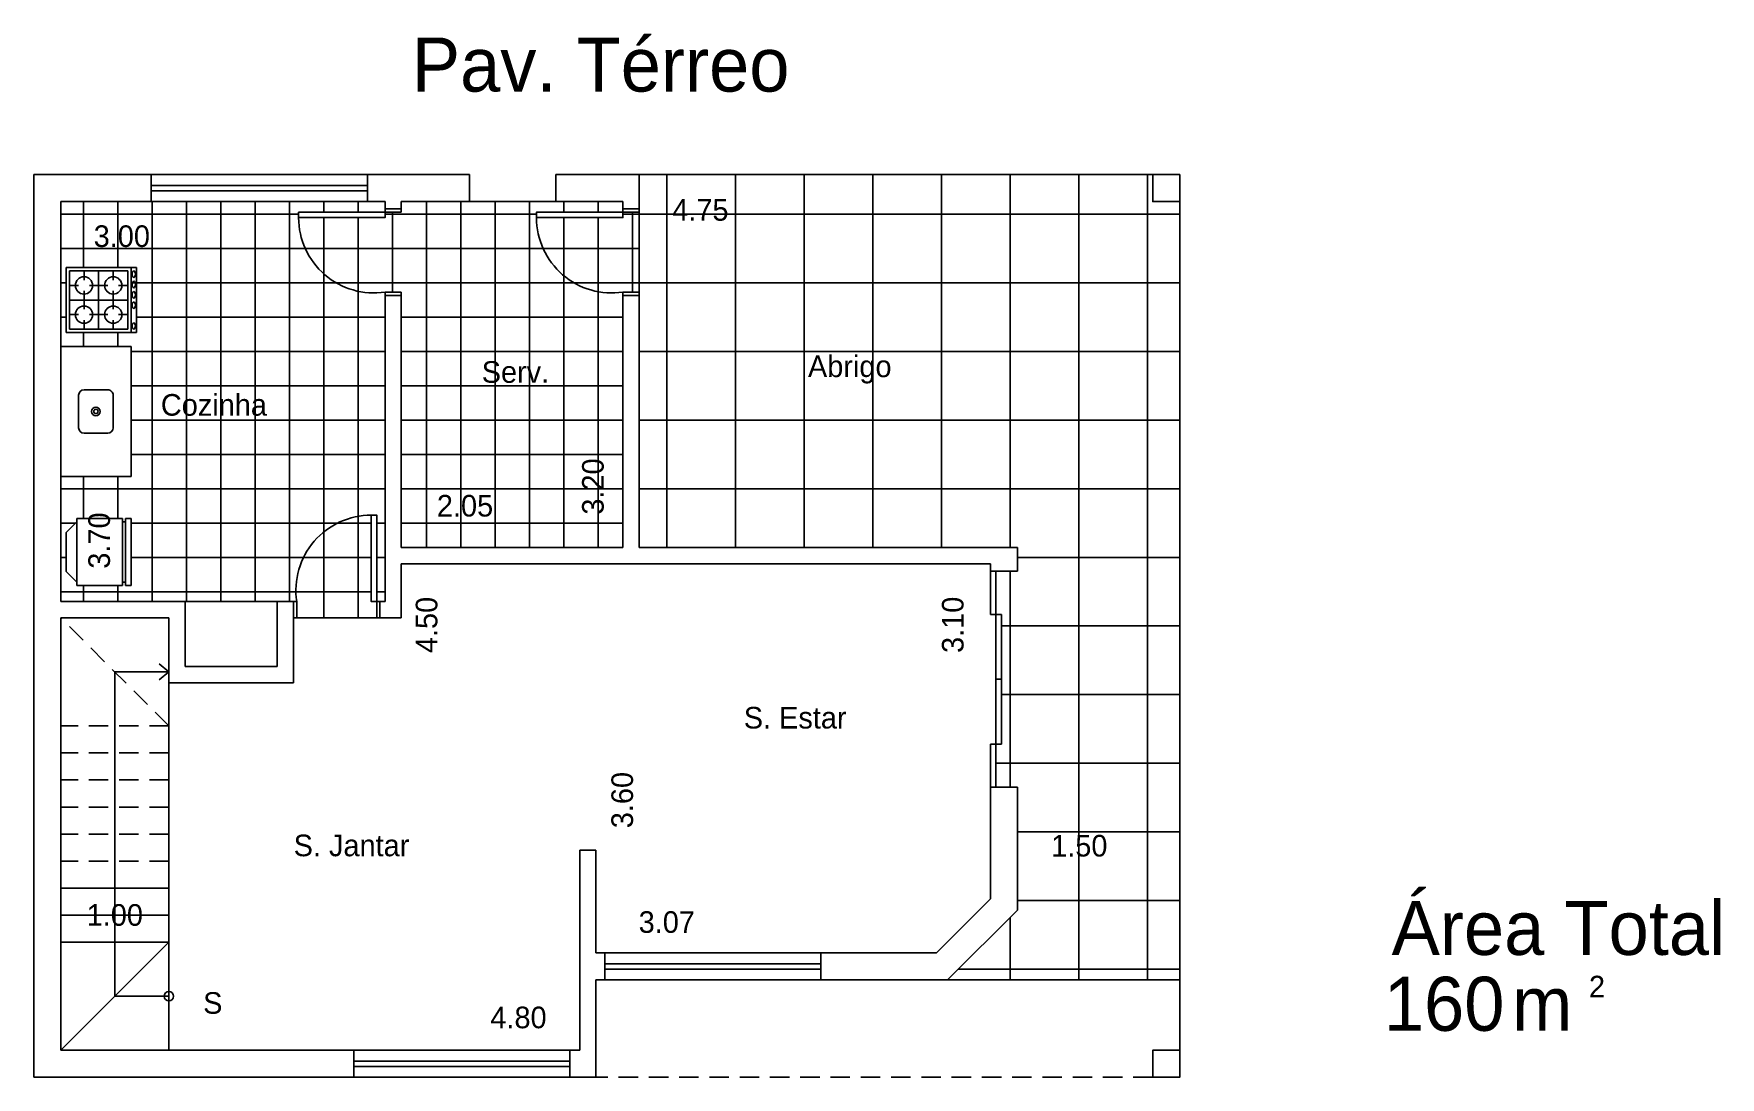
# Model space of a CAD drawing. Extents: x 0 to 15.6, y 0 to 21.8.
# Drawn here: x 0 to 15.6, y 0 to 9.65 of the extents above; entities that cross this region are included whole.
import ezdxf

# ---------------------------------------------------------------- set-up
doc = ezdxf.new("R2010")
doc.units = 0
doc.linetypes.add('ACAD_ISO02W100', pattern=[15, 12, -3])
doc.layers.get('0').update_dxf_attribs({"linetype": 'CONTINUOUS'})
doc.layers.get('DEFPOINTS').update_dxf_attribs({"linetype": 'CONTINUOUS'})
for name, color, linetype in [('BLOCO', 5, 'CONTINUOUS'), ('BLOCOS', 5, 'CONTINUOUS'), ('HACHURA', 1, 'CONTINUOUS'), ('PAREDE', 7, 'CONTINUOUS'), ('PONTILHADO', 8, 'ACAD_ISO02W100')]:
    doc.layers.add(name, color=color, linetype=linetype)
doc.styles.add('PADRÃO', font='', dxfattribs={"height": 0.2})
doc.styles.get('PADRÃO').set_extended_font_data('AvantGarde Bk BT')
doc.dimstyles.new('PADRÃOS', dxfattribs={"dimtxt": 0.15, "dimasz": 0.1, "dimexe": 1.25, "dimexo": 0.625, "dimgap": 0.1, "dimtad": 0, "dimjust": 1, "dimzin": 1, "dimdsep": 46, "dimtxsty": 'PADRÃO', "dimcen": 2.5, "dimse1": 1, "dimse2": 1, "dimsd1": 1, "dimsd2": 1, "dimclrt": 1, "dimadec": 0, "dimazin": 0, "dimtfac": 1, "dimtdec": 4, "dimtmove": 0, "dimatfit": 3, "dimfxl": 1, "dimtolj": 1, "dimtzin": 0, "dimarcsym": 0})
pattern_1 = [(0, (-139.5582678054555, -150.7658634958878), (0, 0.3175), []), (90, (-139.5582678054555, -150.7658634958878), (-0.3175, 1.944062586693024e-17), [])]

# ---------------------------------------------------------------- blocks, each defined once
blk = doc.blocks.new('J2')
at = {"layer": 'BLOCO'}
for p, q in [((0, 0.25), (0, 0)), ((2, 0.25), (0, 0.25)), ((2, 0), (2, 0.25)), ((2, 0.1500000000000057), (0, 0.1500000000000057)), ((0, 0.09999999999999432), (2, 0.09999999999999432)), ((0, 0), (2, 0))]:
    blk.add_line(p, q, dxfattribs=at)
blk = doc.blocks.new('P80D15')
at = {"layer": 'BLOCO', "ltscale": 0.015}
for p, q in [((0, 0.1500000000000057), (0, 0)), ((0, 0.1500000000000341), (0.03000000000000114, 0.1500000000000341)), ((0, 2.842170943040401e-14), (0.03000000000000114, 0)), ((0.03000000000000114, 0.1500000000000057), (0.03000000000000114, 0)), ((0.7700000000000102, 0.1500000000000057), (0.7700000000000102, 0)), ((0.7700000000000102, 0.1500000000000057), (0.8000000000000114, 0.1500000000000057)), ((0.7699999999999818, 0), (0.8000000000000114, 0)), ((0.8000000000000114, 0.1500000000000057), (0.8000000000000114, 0))]:
    blk.add_line(p, q, dxfattribs=at)
at = {"layer": 'BLOCO'}
blk.add_lwpolyline([(0.7700000000000102, 0.1500000000000057), (0.7199999999999989, 0.1500000000000057), (0.7199999999999989, 0.950000000000017), (0.7700000000000102, 0.950000000000017)], close=True, dxfattribs=at)
at = {"layer": 'BLOCO', "ltscale": 0.015}
blk.add_arc((0.7199999999999989, 0.2524375000000134), 0.6975625000000036, 89.99999999999959, 188.444460412286, dxfattribs=at)
blk = doc.blocks.new('*D21')
at = {"layer": 'DEFPOINTS', "color": 0, "linetype": 'ByBlock', "ltscale": 0.015}
for p in [(139.8082678054555, 158.8658634958878), (142.8082678054555, 158.8658634958878), (142.8082678054555, 158.5450317269573)]:
    blk.add_point(p, dxfattribs=at)
at = {"color": 1, "linetype": 'ByBlock', "ltscale": 0.015, "insert": (140.3729656076533, 158.5450317269573), "char_height": 0.2, "attachment_point": 5, "style": 'PADRÃO'}
blk.add_mtext('\\A1;3.00', dxfattribs=at)
blk = doc.blocks.new('*D22')
at = {"layer": 'DEFPOINTS', "color": 0, "linetype": 'ByBlock', "ltscale": 0.015}
for p in [(139.8082678054555, 158.8658634958878), (140.1647374205452, 158.8658634958878), (139.8082678054555, 155.1658634958878)]:
    blk.add_point(p, dxfattribs=at)
at = {"color": 1, "linetype": 'ByBlock', "ltscale": 0.015, "insert": (140.1647374205452, 155.7305612980856), "char_height": 0.2, "attachment_point": 5, "rotation": 90, "style": 'PADRÃO'}
blk.add_mtext('\\A1;3.70', dxfattribs=at)
blk = doc.blocks.new('*D23')
at = {"layer": 'DEFPOINTS', "color": 0, "linetype": 'ByBlock', "ltscale": 0.015}
for p in [(145.0082678054555, 156.0514454115235), (142.9582678054555, 155.6658634958878), (145.0082678054555, 155.6658634958878)]:
    blk.add_point(p, dxfattribs=at)
at = {"color": 1, "linetype": 'ByBlock', "ltscale": 0.015, "insert": (143.5474848384225, 156.0514454115235), "char_height": 0.2, "attachment_point": 5, "style": 'PADRÃO'}
blk.add_mtext('\\A1;2.05', dxfattribs=at)
blk = doc.blocks.new('*D24')
at = {"layer": 'DEFPOINTS', "color": 0, "linetype": 'ByBlock', "ltscale": 0.015}
for p in [(144.7316107917558, 158.8658634958878), (145.0082678054555, 158.8658634958878), (145.0082678054555, 155.6658634958878)]:
    blk.add_point(p, dxfattribs=at)
at = {"color": 1, "linetype": 'ByBlock', "ltscale": 0.015, "insert": (144.7316107917558, 156.2305612980856), "char_height": 0.2, "attachment_point": 5, "rotation": 90, "style": 'PADRÃO'}
blk.add_mtext('\\A1;3.20', dxfattribs=at)
blk = doc.blocks.new('*D25')
at = {"layer": 'DEFPOINTS', "color": 0, "linetype": 'ByBlock', "ltscale": 0.015}
for p in [(145.1582678054555, 159.1158634958878), (149.9082678054555, 159.1158634958878), (149.9082678054555, 158.7879922005478)]:
    blk.add_point(p, dxfattribs=at)
at = {"color": 1, "linetype": 'ByBlock', "ltscale": 0.015, "insert": (145.7245452779829, 158.7879922005478), "char_height": 0.2, "attachment_point": 5, "style": 'PADRÃO'}
blk.add_mtext('\\A1;4.75', dxfattribs=at)
blk = doc.blocks.new('*D26')
at = {"layer": 'DEFPOINTS', "color": 0, "linetype": 'ByBlock', "ltscale": 0.015}
for p in [(148.6582678054555, 153.447968472794), (150.1582678054555, 152.9063813459216), (150.1582678054555, 151.0158634958878)]:
    blk.add_point(p, dxfattribs=at)
at = {"color": 1, "linetype": 'ByBlock', "ltscale": 0.015, "insert": (149.229490332928, 152.9063813459216), "char_height": 0.2, "attachment_point": 5, "style": 'PADRÃO'}
blk.add_mtext('\\A1;1.50', dxfattribs=at)
blk = doc.blocks.new('*D27')
at = {"layer": 'DEFPOINTS', "color": 0, "linetype": 'ByBlock', "ltscale": 0.015}
for p in [(148.4082678054555, 155.5158634958877), (148.0601090622023, 152.4158634958877), (148.4082678054555, 152.4158634958877)]:
    blk.add_point(p, dxfattribs=at)
at = {"color": 1, "linetype": 'ByBlock', "ltscale": 0.015, "insert": (148.0601090622023, 154.9511656936899), "char_height": 0.2, "attachment_point": 5, "rotation": 90, "style": 'PADRÃO'}
blk.add_mtext('\\A1;3.10', dxfattribs=at)
blk = doc.blocks.new('*D28')
at = {"layer": 'DEFPOINTS', "color": 0, "linetype": 'ByBlock', "ltscale": 0.015}
for p in [(147.9082678054555, 152.2004010522712), (144.8395322520793, 151.9158634958878), (147.9082678054555, 151.9158634958877)]:
    blk.add_point(p, dxfattribs=at)
at = {"color": 1, "linetype": 'ByBlock', "ltscale": 0.015, "insert": (145.4139828015298, 152.2004010522712), "char_height": 0.2, "attachment_point": 5, "style": 'PADRÃO'}
blk.add_mtext('\\A1;3.07', dxfattribs=at)
blk = doc.blocks.new('*D29')
at = {"layer": 'DEFPOINTS', "color": 0, "linetype": 'ByBlock', "ltscale": 0.015}
for p in [(144.7582678054555, 155.5158634958878), (145.0027373017059, 155.5158634958878), (144.7582678054555, 151.9158634958878)]:
    blk.add_point(p, dxfattribs=at)
at = {"color": 1, "linetype": 'ByBlock', "ltscale": 0.015, "insert": (145.0027373017059, 153.3299695221118), "char_height": 0.2, "attachment_point": 5, "rotation": 90, "style": 'PADRÃO'}
blk.add_mtext('\\A1;3.60', dxfattribs=at)
blk = doc.blocks.new('*D30')
at = {"layer": 'DEFPOINTS', "color": 0, "linetype": 'ByBlock', "ltscale": 0.015}
for p in [(142.9582678054555, 155.5158634958878), (143.1930778576837, 151.0158634958878), (144.6082678054555, 151.0158634958878)]:
    blk.add_point(p, dxfattribs=at)
at = {"color": 1, "linetype": 'ByBlock', "ltscale": 0.015, "insert": (143.1930778576837, 154.9497233859977), "char_height": 0.2, "attachment_point": 5, "rotation": 90, "style": 'PADRÃO'}
blk.add_mtext('\\A1;4.50', dxfattribs=at)
blk = doc.blocks.new('*D31')
at = {"layer": 'DEFPOINTS', "color": 0, "linetype": 'ByBlock', "ltscale": 0.015}
for p in [(139.8082678054555, 151.3179257398878), (139.8082678054555, 151.0158634958878), (144.6082678054555, 151.0158634958878)]:
    blk.add_point(p, dxfattribs=at)
at = {"color": 1, "linetype": 'ByBlock', "ltscale": 0.015, "insert": (144.0421276955654, 151.3179257398878), "char_height": 0.2, "attachment_point": 5, "style": 'PADRÃO'}
blk.add_mtext('\\A1;4.80', dxfattribs=at)
blk = doc.blocks.new('*D32')
at = {"color": 0, "linetype": 'ByBlock', "ltscale": 0.015}
for p, q in [((139.8082678054555, 152.2658634958878), (139.937045277983, 152.2658634958878)), ((140.8082678054555, 152.2658634958878), (140.679490332928, 152.2658634958878))]:
    blk.add_line(p, q, dxfattribs=at)
at = {"layer": 'DEFPOINTS', "color": 0, "linetype": 'ByBlock', "ltscale": 0.015}
for p in [(139.8082678054555, 152.2658634958878), (139.8082678054555, 152.2658634958878), (140.8082678054555, 152.2658634958878)]:
    blk.add_point(p, dxfattribs=at)
at = {"color": 1, "linetype": 'ByBlock', "ltscale": 0.015, "insert": (140.3082678054555, 152.2658634958878), "char_height": 0.2, "attachment_point": 5, "style": 'PADRÃO'}
blk.add_mtext('\\A1;1.00', dxfattribs=at)
blk = doc.blocks.new('BOLA')
at = {"layer": 'PAREDE', "ltscale": 0.015}
blk.add_circle((0, 0), 0.04372254359887506, dxfattribs=at)
blk = doc.blocks.new('SETA')
at = {"layer": 'PAREDE', "ltscale": 0.015}
for q in [(-0.07329951123824685, -0.09103539160554419), (0.07329951123824685, -0.09103539160554419)]:
    blk.add_line((0, 0), q, dxfattribs=at)
blk = doc.blocks.new('COZINHA')
at = {"layer": 'HACHURA', "ltscale": 0.015, "style": 'PADRÃO'}
blk.add_text('Cozinha', height=0.2, dxfattribs=at).set_placement((-0.6582467478390299, -0.06847717339962855))
blk = doc.blocks.new('JANTAR')
at = {"layer": 'HACHURA', "ltscale": 0.015, "style": 'PADRÃO'}
blk.add_text('S. Jantar', height=0.2, dxfattribs=at).set_placement((-0.562251810807993, -0.02739128426412663))
blk = doc.blocks.new('ESTAR')
at = {"layer": 'HACHURA', "ltscale": 0.015, "style": 'PADRÃO'}
blk.add_text('S. Estar', height=0.2, dxfattribs=at).set_placement((-0.425116371214699, -0.06847717339962855))
blk = doc.blocks.new('FOGÃO4B')
at = {"layer": 'BLOCOS'}
for p, q in [((-0.2999999999999972, 0.700000000000017), (0.2999999999999972, 0.700000000000017)), ((-0.2999999999999972, 0.05000000000001137), (-0.2999999999999829, 0.700000000000017)), ((-0.2999999999999972, 0.6500000000000057), (0.2999999999999972, 0.6500000000000057)), ((0.2999999999999972, 0.700000000000017), (0.2999999999999972, 0.05000000000001137)), ((-0.2700000000000244, 0.620000000000033), (0.2700000000000102, 0.620000000000033)), ((-0.2699999999999818, 0.0800000000000125), (-0.2700000000000244, 0.620000000000033)), ((-0.2700000000000244, 0.4850000000000421), (-0.1850000000000023, 0.4850000000000421)), ((-0.1350000000000051, 0.5350000000000534), (-0.1350000000000193, 0.620000000000033)), ((-0.08500000000000796, 0.4850000000000421), (0.08500000000000796, 0.4850000000000421)), ((2.842170943040401e-14, 0.0800000000000125), (-1.4210854715202e-14, 0.620000000000033)), ((0.1350000000000051, 0.5350000000000534), (0.1349999999999909, 0.620000000000033)), ((0.1850000000000023, 0.4850000000000421), (0.2700000000000102, 0.4850000000000421)), ((0.2700000000000102, 0.620000000000033), (0.269999999999996, 0.07999999999995566)), ((-0.2700000000000244, 0.3500000000000512), (0.2700000000000102, 0.3500000000000512)), ((-0.1349999999999909, 0.2650000000000716), (-0.1350000000000051, 0.4350000000000307)), ((0.1350000000000051, 0.2650000000000716), (0.1350000000000051, 0.4350000000000307)), ((-0.2700000000000244, 0.2150000000000603), (-0.1850000000000023, 0.2150000000000603)), ((-0.1349999999999767, 0.0800000000000125), (-0.1349999999999767, 0.1650000000000489)), ((-0.08500000000000796, 0.2150000000000603), (0.08500000000000796, 0.2150000000000603)), ((0.1350000000000335, 0.0800000000000125), (0.1350000000000193, 0.1650000000000489)), ((0.1850000000000023, 0.2150000000000603), (0.2700000000000102, 0.2150000000000603)), ((0.2999999999999972, 0.05000000000001137), (-0.2999999999999972, 0.05000000000001137)), ((0.269999999999996, 0.07999999999995566), (-0.2699999999999818, 0.0800000000000125))]:
    blk.add_line(p, q, dxfattribs=at)
for centre in [(-0.1350000000000051, 0.4850000000000421), (0.1350000000000051, 0.4850000000000421), (-0.1350000000000051, 0.2150000000000603), (0.1350000000000051, 0.2150000000000603)]:
    blk.add_circle(centre, 0.08, dxfattribs=at)
for centre in [(-0.2399999999999949, 0.6750000000000114), (-0.1439999999999912, 0.6750000000000114), (-0.04800000000000182, 0.6750000000000114), (0.04800000000000182, 0.6750000000000114), (0.2400000000000091, 0.6750000000000114)]:
    blk.add_ellipse(centre, major_axis=(-0.03000000000000114, 0), ratio=0.499999999999981, dxfattribs=at)
blk = doc.blocks.new('PIA')
at = {"layer": 'BLOCOS'}
blk.add_lwpolyline([(-0.6000000000000085, 0), (0.5999999999999943, 0), (0.5999999999999943, 0.6500000000000057), (-0.6000000000000085, 0.6500000000000057)], close=True, dxfattribs=at)
blk.add_lwpolyline([(-0.1500000000000199, 0.1649999999999352), (0.1500000000000057, 0.1649999999999636, 0.414213562373095), (0.2000000000000028, 0.214999999999975), (0.2000000000000028, 0.4349999999999454, 0.414213562373095), (0.1500000000000057, 0.4849999999999568), (-0.1500000000000057, 0.4849999999999852, 0.4142135623731188), (-0.2000000000000028, 0.4349999999999739), (-0.2000000000000171, 0.2149999999999466, 0.4142135623730711)], format="xyb", close=True, dxfattribs=at)
for radius in [0.04, 0.02]:
    blk.add_circle((0, 0.3249999999999886), radius, dxfattribs=at)
blk = doc.blocks.new('GELAD')
at = {"layer": 'BLOCOS'}
for p, q in [((0.3100000000000023, 0.6499999999999773), (-0.3100000000000023, 0.6499999999999773)), ((-0.3100000000000023, 0.6499999999999773), (-0.3100000000000023, 0.5999999999999659)), ((0.3100000000000165, 0.5999999999999659), (0.3100000000000023, 0.6499999999999773)), ((0.3100000000000023, 0.5999999999999659), (-0.3100000000000023, 0.5999999999999659)), ((0.3100000000000023, 0.5699999999999648), (-0.3100000000000023, 0.5699999999999648)), ((-0.3100000000000023, 0.5699999999999648), (-0.3100000000000023, 0.1499999999999773)), ((-0.2800000000000011, 0.5999999999999659), (-0.2799999999999869, 0.5699999999999932)), ((0.2800000000000153, 0.5699999999999932), (0.2800000000000011, 0.5999999999999659)), ((0.3100000000000023, 0.1499999999999773), (0.3100000000000165, 0.5699999999999648)), ((-0.3100000000000023, 0.1499999999999773), (0.3100000000000023, 0.1499999999999773)), ((-0.1800000000000068, 0.05000000000001137), (-0.2800000000000011, 0.1500000000000057)), ((-0.1800000000000068, 0.05000000000001137), (0.1800000000000068, 0.04999999999998295)), ((0.1800000000000068, 0.04999999999998295), (0.2800000000000011, 0.1499999999999773))]:
    blk.add_line(p, q, dxfattribs=at)
blk = doc.blocks.new('TÉRREO')
at = {"layer": 'HACHURA', "ltscale": 0.015, "style": 'PADRÃO'}
blk.add_text('Pav. Térreo', height=0.5, dxfattribs=at).set_placement((-1.919883222733915, -0.2465187923484109))
blk = doc.blocks.new('AREA')
at = {"layer": 'HACHURA', "ltscale": 0.1, "style": 'PADRÃO'}
for s, p in [('Área Total', (-2.498118662321986, 0.432649720527877)), ('m', (-1.383981738905476, -0.2692598737472736))]:
    blk.add_text(s, height=0.5, dxfattribs=at).set_placement(p)
at = {"layer": 'HACHURA', "ltscale": 0.015, "style": 'PADRÃO'}
blk.add_text('2', height=0.2, dxfattribs=at).set_placement((-0.6730096243244077, 0.03971876221811499))
blk.add_attdef('100', (-2.57025748884891, -0.2692836984217877), '', height=0.5, dxfattribs=at)

msp = doc.modelspace()

# ---------------------------------------------------------------- hatches: boundary and pattern name
at = {"layer": 'HACHURA', "ltscale": 0.015}
h = msp.add_hatch(dxfattribs=at)
h.set_pattern_fill('NET', color=256, scale=0.2, style=0)
h.set_pattern_definition([(0, (-139.5582678054555, -150.7658634958878), (0, 0.635), []), (90, (-139.5582678054555, -150.7658634958878), (-0.635, 3.888125173386048e-17), [])])
h.paths.add_polyline_path([(9.099999999999994, 4.68210497690626), (8.900000000000006, 4.68210497690626), (8.900000000000006, 4.282104976906254), (8.950000000000017, 4.282104976906254), (8.950000000000017, 3.082104976906266), (8.900000000000006, 3.082104976906265), (8.900000000000006, 2.68210497690626), (9.099999999999994, 2.68210497690626), (9.099999999999994, 1.5464466094067), (8.453553390593244, 0.899999999999949), (10.59999999999999, 0.8999999999999488), (10.59999999999997, 8.100000000000023), (10.34999999999997, 8.100000000000023), (10.34999999999997, 8.35000000000002), (5.599999999999966, 8.349999999999973), (5.599999999999937, 8.032612204885481), (5.599999999999994, 8.002612204885452), (5.599999999999994, 7.23261220488547), (5.599999999999967, 4.900000000000007), (9.099999999999994, 4.900000000000005)])
h.paths.add_polyline_path([(5.849999999999968, 8.174120462901808), (6.482554945054913, 8.174120462901808), (6.482554945054913, 7.870136946418292), (5.849999999999968, 7.870136946418292)], flags=24)
h.paths.add_polyline_path([(9.349999999999982, 2.294638729154681), (9.992445054945037, 2.294638729154681), (9.992445054945037, 1.986396970912923), (9.349999999999982, 1.986396970912923)], flags=24)
h.paths.add_polyline_path([(7.089616529953197, 6.352955323782584), (8.031649496986164, 6.352955323782584), (8.031649496986164, 6.741554224881485), (7.089616529953197, 6.741554224881485)], flags=24)
h = msp.add_hatch(dxfattribs=at)
h.set_pattern_fill('NET', color=256, scale=0.1, style=0)
h.set_pattern_definition(pattern_1)
h.paths.add_polyline_path([(3.25, 7.232612204885442), (3.249999999999972, 7.262612204885443, -0.4580704259902146), (2.449999999999989, 7.95261220488544), (2.449999999999989, 8.002612204885452), (3.25, 8.002612204885452), (3.25, 8.032612204885453), (3.25, 8.100000000000023), (3.086081495208987, 8.100000000000023), (1.086081495208987, 8.099999999999994), (0.25, 8.099999999999994), (0.25, 6.758792991816563), (0.9000000000000057, 6.758792991816534), (0.9000000000000057, 5.558792991816546), (0.25, 5.558792991816546), (0.2500000000000284, 4.400000000000034), (1.400000000000006, 4.400000000000006), (2.252211696829164, 4.400000000000006), (2.40221169682917, 4.400000000000006), (2.432211696829171, 4.400000000000034, -0.4580704259902146), (3.122211696829169, 5.200000000000017), (3.17221169682918, 5.200000000000017), (3.17221169682918, 4.400000000000006), (3.202211696829181, 4.400000000000006), (3.25, 4.400000000000006)])
h.paths.add_polyline_path([(0.8999999999999773, 5.169301793804863), (0.8999999999999773, 4.54930179380483), (0.8499999999999659, 4.549301793804801), (0.8499999999999659, 4.579301793804802), (0.8199999999999363, 4.579301793804802), (0.8199999999999648, 4.549301793804801), (0.4000000000000057, 4.549301793804858), (0.4000000000000341, 4.579301793804802), (0.2999999999999829, 4.679301793804825), (0.3000000000000114, 5.039301793804867), (0.3999999999999773, 5.139301793804805), (0.3999999999999773, 5.169301793804834), (0.8199999999999648, 5.169301793804834), (0.8199999999999363, 5.139301793804833), (0.8499999999999659, 5.139301793804862), (0.8499999999999659, 5.169301793804834)], flags=16)
h.paths.add_polyline_path([(0.9500000000000455, 6.889567006470372), (0.3000000000000114, 6.889567006470372), (0.3000000000000114, 7.489567006470452), (0.950000000000017, 7.489567006470395)], flags=16)
edge = h.paths.add_edge_path(flags=0)
edge.add_ellipse((0.9250000000000114, 6.949567006470403), major_axis=(5.510728592200906e-18, 0.03000000000000114), ratio=0.499999999999981, start_angle=0, end_angle=360)
edge = h.paths.add_edge_path(flags=0)
edge.add_ellipse((0.9250000000000114, 7.14156700647041), major_axis=(5.510728592200906e-18, 0.03000000000000114), ratio=0.499999999999981, start_angle=0, end_angle=360)
edge = h.paths.add_edge_path(flags=0)
edge.add_ellipse((0.9250000000000114, 7.237567006470414), major_axis=(5.510728592200906e-18, 0.03000000000000114), ratio=0.499999999999981, start_angle=0, end_angle=360)
edge = h.paths.add_edge_path(flags=0)
edge.add_ellipse((0.9250000000000114, 7.333567006470389), major_axis=(5.510728592200906e-18, 0.03000000000000114), ratio=0.499999999999981, start_angle=0, end_angle=360)
edge = h.paths.add_edge_path(flags=0)
edge.add_ellipse((0.9250000000000114, 7.429567006470393), major_axis=(5.510728592200906e-18, 0.03000000000000114), ratio=0.499999999999981, start_angle=0, end_angle=360)
h.paths.add_polyline_path([(5.449999999999989, 7.23261220488547), (5.44999999999996, 7.262612204885471, -0.4580704259902146), (4.649999999999977, 7.952612204885469), (4.649999999999977, 8.00261220488548), (5.450000000000017, 8.00261220488548), (5.449999999999989, 8.032612204885481), (5.449999999999989, 8.100000000000023), (4.829446634707949, 8.100000000000023), (4.029446634707938, 8.099999999999994), (3.400000000000006, 8.100000000000023), (3.400000000000006, 8.03261220488551), (3.399999999999977, 8.002612204885452), (3.25, 8.002612204885452), (3.249999999999972, 7.952612204885412), (2.449999999999989, 7.95261220488544, 0.458070425990229), (3.25, 7.262612204885443), (3.399999999999977, 7.262612204885443), (3.399999999999977, 7.232612204885442), (3.399999999999977, 4.900000000000006), (5.449999999999989, 4.900000000000006)])
h.paths.add_polyline_path([(5.599999999999994, 8.002612204885509), (5.450000000000017, 8.00261220488548), (5.44999999999996, 7.952612204885469), (4.649999999999977, 7.952612204885469, 0.458070425990229), (5.449999999999989, 7.262612204885471), (5.599999999999966, 7.262612204885471)])
h.paths.add_polyline_path([(0.4999999999999716, 7.933289110190429), (1.129395604395569, 7.933289110190429), (1.129395604395569, 7.625047351948666), (0.4999999999999716, 7.625047351948666)], flags=24)
h.paths.add_polyline_path([(0.4523487359687977, 4.649999999999977), (0.4523487359687977, 5.279395604395575), (0.760590494210561, 5.279395604395575), (0.760590494210561, 4.649999999999977)], flags=24)
h.paths.add_polyline_path([(1.132262607464099, 6.06370421514427), (2.250394475595954, 6.06370421514427), (2.250394475595954, 6.376066852506909), (1.132262607464099, 6.376066852506909)], flags=24)
h.paths.add_polyline_path([(3.650000000000006, 5.439702794756613), (4.328434065934061, 5.439702794756613), (4.328434065934061, 5.13146103651485), (3.650000000000006, 5.13146103651485)], flags=24)
h.paths.add_polyline_path([(5.019222107179388, 5.149999999999977), (5.019222107179388, 5.779395604395575), (5.327463865421151, 5.779395604395575), (5.327463865421151, 5.149999999999977)], flags=24)
h.paths.add_polyline_path([(4.099493125842599, 6.368121771266601), (4.785894224743714, 6.368121771266601), (4.785894224743714, 6.680072320717159), (4.099493125842599, 6.680072320717159)], flags=24)
h = msp.add_hatch(dxfattribs=at)
h.set_pattern_fill('NET', color=256, scale=0.1, style=0)
h.set_pattern_definition(pattern_1)
h.paths.add_polyline_path([(3.122211696829169, 5.200000000000017, 0.4580704259902405), (2.432211696829171, 4.399999999999973), (2.432211696829171, 4.25), (3.17221169682918, 4.25), (3.17221169682918, 4.400000000000006), (3.122211696829169, 4.400000000000006)])

# ---------------------------------------------------------------- linework, layer by layer
at = {"layer": 'BLOCO', "ltscale": 0.015}
for p, q in [((8.849999999999994, 4.68210497690626), (8.849999999999994, 4.282104976906254)), ((8.900000000000006, 4.68210497690626), (8.900000000000006, 2.68210497690626)), ((8.950000000000017, 4.282104976906254), (8.849999999999994, 4.282104976906254)), ((8.950000000000017, 4.282104976906254), (8.950000000000017, 3.082104976906265)), ((8.950000000000017, 3.68210497690626), (8.900000000000006, 3.68210497690626)), ((8.950000000000017, 3.082104976906265), (8.849999999999994, 3.082104976906265)), ((8.849999999999994, 3.082104976906265), (8.849999999999994, 2.68210497690626))]:
    msp.add_line(p, q, dxfattribs=at)
at = {"layer": 'BLOCOS', "ltscale": 0.015}
msp.add_line((1.400000000000006, 4.400000000000006), (2.252211696829164, 4.400000000000006), dxfattribs=at)
at = {"layer": 'HACHURA', "ltscale": 0.015}
for p, q in [((4.029446634707938, 8.099999999999994), (4.829446634707949, 8.099999999999994)), ((5.599999999999994, 8.002612204885452), (5.599999999999994, 7.23261220488547)), ((2.432211696829171, 4.25), (3.172211696829152, 4.25)), ((8.453553390593243, 0.8999999999999488), (10.59999999999999, 0.8999999999999488))]:
    msp.add_line(p, q, dxfattribs=at)
at = {"layer": 'PAREDE'}
for p, q in [((-5.684341886080801e-14, 8.349999999999937), (0, 0)), ((1.086081495208958, 8.349999999999937), (-5.684341886080801e-14, 8.349999999999937)), ((4.029446634707938, 8.349999999999966), (3.086081495208958, 8.349999999999966)), ((10.59999999999997, 8.350000000000023), (4.829446634707921, 8.349999999999966)), ((5.599999999999937, 8.032612204885481), (5.599999999999966, 8.349999999999994)), ((10.59999999999999, 0), (10.59999999999997, 8.350000000000023)), ((0.25, 8.099999999999994), (0.25, 4.400000000000006)), ((1.086081495208987, 8.099999999999994), (0.25, 8.099999999999994)), ((3.250000000000028, 8.100000000000023), (3.086081495208987, 8.100000000000023)), ((3.25, 8.099999999999994), (3.25, 8.032612204885481)), ((3.400000000000006, 8.099999999999994), (3.400000000000006, 8.03261220488551)), ((4.029446634707938, 8.100000000000023), (3.399999999999977, 8.099999999999994)), ((5.44999999999996, 8.100000000000023), (4.829446634707949, 8.100000000000023)), ((5.44999999999996, 8.032612204885481), (5.44999999999996, 8.100000000000023)), ((3.25, 7.232612204885442), (3.25, 4.400000000000006)), ((3.400000000000006, 7.23261220488547), (3.400000000000006, 4.900000000000034)), ((5.449999999999989, 4.900000000000006), (5.449999999999989, 7.23261220488547)), ((5.599999999999966, 4.900000000000006), (5.599999999999937, 7.232612204885442)), ((5.450000000000017, 4.900000000000006), (3.399999999999977, 4.900000000000006)), ((9.099999999999994, 4.900000000000006), (5.599999999999966, 4.900000000000006)), ((9.099999999999994, 4.68210497690626), (9.099999999999994, 4.900000000000006)), ((8.849999999999994, 4.749999999999972), (3.399999999999977, 4.75)), ((3.400000000000006, 4.750000000000028), (3.400000000000006, 4.25)), ((8.849999999999994, 4.68210497690626), (8.849999999999994, 4.749999999999972)), ((1.400000000000006, 4.400000000000006), (0.25, 4.400000000000006)), ((1.400000000000006, 4.400000000000006), (1.400000000000034, 3.80000000000004)), ((2.40221169682917, 4.400000000000006), (2.252211696829164, 4.400000000000006)), ((3.25, 4.400000000000006), (3.20221169682921, 4.400000000000006)), ((1.25, 4.25), (0.25, 4.25)), ((0.25, 4.25), (0.25, 0.25)), ((1.25, 4.25), (1.25, 0.25)), ((3.400000000000006, 4.25), (3.202211696829181, 4.25)), ((0.75, 3.75), (0.75, 0.75)), ((1.25, 3.75), (0.75, 3.75)), ((2.252211696829164, 3.800000000000011), (1.400000000000034, 3.80000000000004)), ((2.40221169682917, 3.650000000000006), (1.25, 3.650000000000006)), ((8.849999999999994, 1.649999999999977), (8.849999999999994, 2.68210497690626)), ((9.099999999999994, 1.546446609406701), (9.099999999999994, 2.682104976906231)), ((5.050000000000011, 2.102305233077686), (5.050000000000011, 0.25)), ((5.200000000000017, 2.102305233077686), (5.199999999999989, 1.150000000000006)), ((1.25, 1.75), (0.25, 1.75)), ((8.849999999999994, 1.649999999999977), (8.349999999999994, 1.149999999999977)), ((1.25, 1.5), (0.25, 1.5)), ((9.099999999999994, 1.546446609406701), (8.453553390593243, 0.8999999999999488)), ((1.25, 1.25), (0.25, 1.25)), ((5.281264446623766, 1.150000000000006), (5.199999999999989, 1.150000000000006)), ((8.349999999999994, 1.149999999999977), (7.281264446623766, 1.150000000000006)), ((5.199999999999989, 0.9000000000000057), (5.200000000000017, -2.842170943040401e-14)), ((5.281264446623766, 0.9000000000000057), (5.199999999999989, 0.9000000000000057)), ((8.453553390593243, 0.8999999999999488), (7.281264446623766, 0.8999999999999773)), ((1.25, 0.75), (0.75, 0.75)), ((0.25, 0.25), (2.959788917707328, 0.25)), ((4.959788917707328, 0.25), (5.050000000000011, 0.25)), ((0, 0), (2.959788917707328, 0)), ((4.959788917707328, 0), (5.199999999999989, 0)), ((10.34999999999997, 0), (10.59999999999999, 0))]:
    msp.add_line(p, q, dxfattribs=at)
at = {"layer": 'PAREDE', "ltscale": 0.015}
for p, q in [((1.086081495208987, 8.349999999999937), (1.086081495208987, 8.100000000000023)), ((3.086081495208987, 8.349999999999937), (3.086081495208987, 8.100000000000023)), ((4.029446634707938, 8.349999999999966), (4.029446634707938, 8.099999999999994)), ((4.829446634707949, 8.349999999999966), (4.829446634707949, 8.099999999999994)), ((3.25, 8.032612204885453), (3.400000000000006, 8.032612204885453)), ((5.449999999999989, 8.032612204885481), (5.599999999999994, 8.032612204885481)), ((3.25, 7.232612204885442), (3.400000000000006, 7.232612204885442)), ((5.449999999999989, 7.23261220488547), (5.599999999999994, 7.23261220488547)), ((8.849999999999994, 4.68210497690626), (9.099999999999994, 4.68210497690626)), ((2.252211696829164, 4.400000000000006), (2.252211696829164, 3.800000000000011)), ((2.40221169682917, 4.400000000000006), (2.40221169682917, 3.650000000000006)), ((2.40221169682917, 4.400000000000006), (2.40221169682917, 4.25)), ((3.202211696829181, 4.400000000000006), (3.202211696829181, 4.25)), ((8.849999999999994, 2.68210497690626), (9.099999999999994, 2.68210497690626)), ((5.050000000000011, 2.102305233077686), (5.200000000000017, 2.102305233077686)), ((1.25, 1.25), (0.25, 0.25)), ((5.281264446623766, 1.150000000000006), (5.281264446623766, 0.9000000000000057)), ((7.281264446623766, 1.150000000000006), (7.281264446623766, 0.9000000000000057)), ((2.959788917707328, 0.25), (2.959788917707328, 0)), ((4.959788917707328, 0.25), (4.959788917707328, 0))]:
    msp.add_line(p, q, dxfattribs=at)
at = {"layer": 'PAREDE'}
for points in [[(10.59999999999997, 8.350000000000023), (10.34999999999997, 8.350000000000023), (10.34999999999997, 8.100000000000023), (10.59999999999997, 8.100000000000023)], [(10.59999999999997, 0.25), (10.34999999999997, 0.25), (10.34999999999997, 0), (10.59999999999997, 0)]]:
    msp.add_lwpolyline(points, close=True, dxfattribs=at)
at = {"layer": 'PONTILHADO', "ltscale": 0.015}
for p, q in [((1.25, 3.25), (0.25, 4.25)), ((1.25, 3.25), (0.25, 3.25)), ((1.25, 3), (0.25, 3)), ((1.25, 2.75), (0.25, 2.75)), ((1.25, 2.5), (0.25, 2.5)), ((1.25, 2.25), (0.25, 2.25)), ((1.25, 2), (0.25, 2)), ((10.34999999999997, 0), (5.200000000000017, -2.842170943040401e-14))]:
    msp.add_line(p, q, dxfattribs=at)

# ---------------------------------------------------------------- block references
at = {"layer": 'BLOCOS', "ltscale": 0.015, "rotation": 270}
for name, p in [('FOGÃO4B', (0.25, 7.189567006470412)), ('PIA', (0.25, 6.15879299181654)), ('GELAD', (0.25, 4.859301793804832))]:
    msp.add_blockref(name, p, dxfattribs=at)
at = {"layer": 'HACHURA', "ltscale": 0.015}
for name, p in [('TÉRREO', (5.417303900741501, 9.364659255458292)), ('J2', (1.086081495208987, 8.099999999999994)), ('COZINHA', (1.834190673984438, 6.188500069862584)), ('P80D15', (2.40221169682917, 4.25)), ('ESTAR', (6.992476638681353, 3.294562327703062)), ('JANTAR', (2.966382121121057, 2.072016207068344)), ('J2', (5.281264446623766, 0.9000000000000057)), ('BOLA', (1.25, 0.75)), ('J2', (2.959788917707328, 0))]:
    msp.add_blockref(name, p, dxfattribs=at)
for name, p, rotation in [('P80D15', (3.400000000000006, 7.232612204885442), 90), ('P80D15', (5.599999999999994, 7.23261220488547), 90), ('SETA', (1.25, 3.75), 270)]:
    msp.add_blockref(name, p, dxfattribs=dict(at, rotation=rotation))
msp.add_blockref('AREA', (15.05817446509741, 0.6991176714567473), dxfattribs=at).add_auto_attribs({'100': '160'})

# ---------------------------------------------------------------- texts
at = {"layer": 'HACHURA', "ltscale": 0.015, "style": 'PADRÃO'}
for s, p in [('Serv.', (4.143517851117338, 6.424371771266607)), ('Abrigo', (7.161388507975175, 6.476787741365001)), ('S', (1.567107898100005, 0.5873612040028888))]:
    msp.add_text(s, height=0.2, dxfattribs=at).set_placement(p)

# ---------------------------------------------------------------- dimensions: what is measured, and where the dimension line sits
at = {"layer": 'HACHURA', "ltscale": 0.015}
for base, p1, p2, picture, middle in [((10.34999999999997, 8.022128704660048), (5.599999999999966, 8.349999999999994), (10.34999999999997, 8.349999999999994), '*D25', (6.16627747252744, 8.022128704660048)), ((3.250000000000028, 7.779168231069548), (0.25, 8.099999999999994), (3.250000000000028, 8.100000000000023), '*D21', (0.8146978021977986, 7.779168231069548)), ((10.59999999999997, 2.140517850033802), (9.099999999999994, 2.68210497690626), (10.59999999999997, 0.25), '*D26', (9.671222527472509, 2.140517850033802)), ((0.25, 1.5), (1.25, 1.5), (0.25, 1.5), '*D32', (0.75, 1.5)), ((8.349999999999994, 1.43453755638339), (5.281264446623766, 1.150000000000006), (8.349999999999994, 1.149999999999977), '*D28', (5.855714996074312, 1.43453755638339)), ((0.25, 0.552062243999984), (5.050000000000011, 0.25), (0.25, 0.25), '*D31', (4.483859890109898, 0.552062243999984))]:
    dim = msp.add_linear_dim(base=base, p1=p1, p2=p2, dimstyle='PADRÃOS', dxfattribs=at)
    dim.commit()
    dim.dimension.update_dxf_attribs({"geometry": picture, "text_midpoint": middle, "insert": (-139.5582678054555, -150.7658634958878)})
for base, p1, p2, picture, middle in [((0.6064696150896793, 8.099999999999994), (0.25, 4.400000000000006), (0.25, 8.099999999999994), '*D22', (0.6064696150896793, 4.964697802197804)), ((5.17334298630027, 8.100000000000023), (5.450000000000017, 4.900000000000006), (5.44999999999996, 8.100000000000023), '*D24', (5.17334298630027, 5.464697802197804)), ((3.634810052228204, 0.25), (3.400000000000006, 4.750000000000028), (5.050000000000011, 0.25), '*D30', (3.634810052228204, 4.183859890109915)), ((8.501841256746786, 1.649999999999977), (8.849999999999994, 4.749999999999972), (8.849999999999994, 1.649999999999977), '*D27', (8.501841256746786, 4.185302197802173))]:
    dim = msp.add_linear_dim(base=base, p1=p1, p2=p2, angle=90, dimstyle='PADRÃOS', dxfattribs=at)
    dim.commit()
    dim.dimension.update_dxf_attribs({"geometry": picture, "text_midpoint": middle, "insert": (-139.5582678054555, -150.7658634958878)})
dim = msp.add_linear_dim(base=(5.449999999999989, 5.285581915635731), p1=(3.400000000000006, 4.900000000000034), p2=(5.449999999999989, 4.900000000000034), dimstyle='PADRÃOS', dxfattribs=at)
dim.commit()
dim.dimension.update_dxf_attribs({"geometry": '*D23', "text_midpoint": (3.989217032967048, 5.285581915635731), "dimtype": 160, "insert": (-139.5582678054555, -150.7658634958878)})
dim = msp.add_linear_dim(base=(5.444469496250406, 4.75), p1=(5.199999999999989, 1.150000000000006), p2=(5.200000000000017, 4.75), angle=90, dimstyle='PADRÃOS', dxfattribs=at)
dim.commit()
dim.dimension.update_dxf_attribs({"geometry": '*D29', "text_midpoint": (5.444469496250406, 2.564106026224067), "dimtype": 160, "insert": (-139.5582678054555, -150.7658634958878)})

doc.saveas('drawing.dxf')
